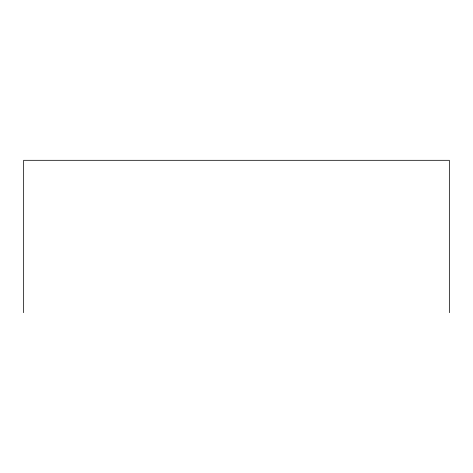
<?xml version="1.0" encoding="UTF-8"?>
<svg xmlns="http://www.w3.org/2000/svg" width="473" height="473" viewBox="0 0 473 473"><rect width="100%" height="100%" fill="white"/><g stroke="black" fill="none" stroke-linecap="round" stroke-linejoin="round"><path stroke-width="0.71" d="M449.35 312.688L449.35 160.312L23.65 160.312L23.65 312.688"/></g></svg>
